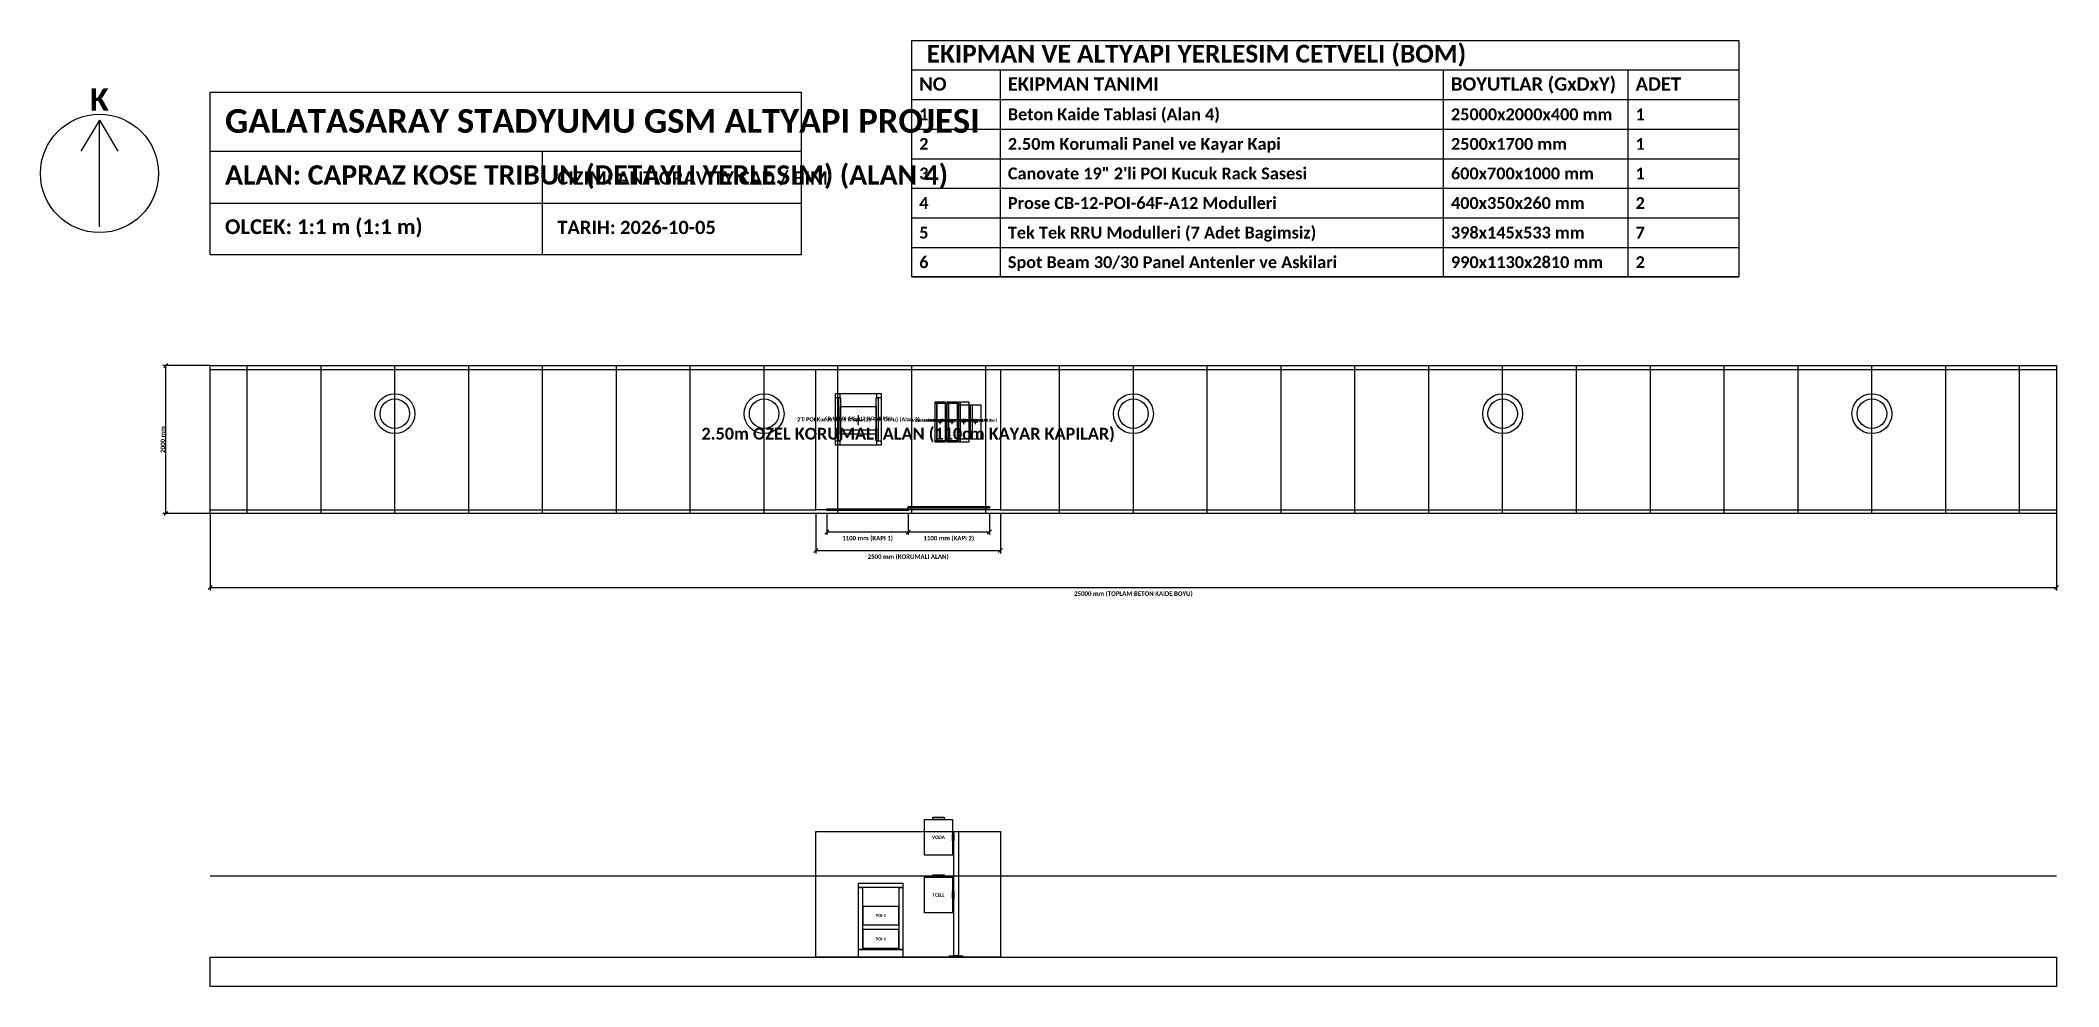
# Model space of a CAD drawing. Header units: metres. Extents: x -14.8 to 12.5, y -33.1 to 6.4.
# Drawn here: x -14.8 to 12.53, y -6.4 to 6.4 of the extents above.
import ezdxf
from ezdxf.enums import TextEntityAlignment as Align

# ---------------------------------------------------------------- set-up
doc = ezdxf.new("R2010")
doc.units = ezdxf.units.M
for name, color, linetype in [('EKP_POI_MODULLERI', 40, 'CONTINUOUS'), ('EKP_POI_TASIYICI_SASE', 30, 'CONTINUOUS'), ('EKP_TURK_TELEKOM_RRU', 4, 'CONTINUOUS'), ('EKP_TURKCELL_RRU', 5, 'CONTINUOUS'), ('EKP_VODAFONE_RRU', 1, 'CONTINUOUS'), ('KORKULUK_KAPI', 4, 'CONTINUOUS'), ('METIN_BILGI', 7, 'CONTINUOUS'), ('MONTAJ_BORULARI', 2, 'CONTINUOUS'), ('OLCULER', 1, 'CONTINUOUS'), ('ZEMIN_PLATFORM', 8, 'CONTINUOUS')]:
    doc.layers.add(name, color=color, linetype=linetype)
doc.styles.get("Standard").update_dxf_attribs({"font": 'calibrib.ttf'})

msp = doc.modelspace()

# ---------------------------------------------------------------- linework, layer by layer
at = {"layer": 'EKP_POI_MODULLERI'}
for p, q in [((-3.964, 1.13), (-3.484, 1.13)), ((-3.964, 1.13), (-3.484, 1.13)), ((-3.792, 1.261), (-3.657, 1.261)), ((-3.792, 1.261), (-3.657, 1.261)), ((-3.724, 1.193), (-3.724, 1.328)), ((-3.724, 1.193), (-3.724, 1.328))]:
    msp.add_line(p, q, dxfattribs=at)
for points in [[(-3.964, 1.073), (-3.964, 1.448), (-3.484, 1.448), (-3.484, 1.073)], [(-3.964, 1.073), (-3.964, 1.448), (-3.484, 1.448), (-3.484, 1.073)], [(-3.66, -5.57), (-3.66, -5.31), (-3.18, -5.31), (-3.18, -5.57)], [(-3.66, -5.885), (-3.66, -5.625), (-3.18, -5.625), (-3.18, -5.885)]]:
    msp.add_lwpolyline(points, close=True, dxfattribs=at)
at = {"layer": 'EKP_POI_TASIYICI_SASE'}
for points in [[(-4.034, 0.923), (-4.034, 1.623), (-3.414, 1.623), (-3.414, 0.923)], [(-4.034, 1.563), (-4.034, 1.623), (-3.974, 1.623), (-3.974, 1.563)], [(-3.99, 0.983), (-3.99, 1.563), (-3.965, 1.563), (-3.965, 0.983)], [(-3.483, 0.983), (-3.483, 1.563), (-3.458, 1.563), (-3.458, 0.983)], [(-3.474, 1.563), (-3.474, 1.623), (-3.414, 1.623), (-3.414, 1.563)], [(-4.034, 0.923), (-4.034, 0.983), (-3.974, 0.983), (-3.974, 0.923)], [(-3.474, 0.923), (-3.474, 0.983), (-3.414, 0.983), (-3.414, 0.923)], [(-3.72, -5.06), (-3.72, -5), (-3.12, -5), (-3.12, -5.06)], [(-3.72, -5.9), (-3.72, -5.06), (-3.67, -5.06), (-3.67, -5.9)], [(-3.17, -5.9), (-3.17, -5.06), (-3.12, -5.06), (-3.12, -5.9)], [(-3.72, -6), (-3.72, -5.9), (-3.12, -5.9), (-3.12, -6)]]:
    msp.add_lwpolyline(points, close=True, dxfattribs=at)
at = {"layer": 'EKP_TURK_TELEKOM_RRU'}
for p, q in [((-2.34, 1.005), (-2.34, 1.471)), ((-2.18, 1.005), (-2.18, 1.471)), ((-2.324, 1.238), (-2.268, 1.238)), ((-2.296, 1.21), (-2.296, 1.266)), ((-2.164, 1.238), (-2.108, 1.238)), ((-2.136, 1.21), (-2.136, 1.266))]:
    msp.add_line(p, q, dxfattribs=at)
for points in [[(-2.366, 1.005), (-2.366, 1.471), (-2.226, 1.471), (-2.226, 1.005)], [(-2.206, 1.005), (-2.206, 1.471), (-2.066, 1.471), (-2.066, 1.005)]]:
    msp.add_lwpolyline(points, close=True, dxfattribs=at)
at = {"layer": 'EKP_TURKCELL_RRU'}
for p, q in [((-2.66, 0.983), (-2.66, 1.493)), ((-2.5, 0.983), (-2.5, 1.493)), ((-2.644, 1.238), (-2.588, 1.238)), ((-2.616, 1.21), (-2.616, 1.266)), ((-2.484, 1.238), (-2.428, 1.238)), ((-2.456, 1.21), (-2.456, 1.266))]:
    msp.add_line(p, q, dxfattribs=at)
for points in [[(-2.686, 0.983), (-2.686, 1.493), (-2.546, 1.493), (-2.546, 0.983)], [(-2.526, 0.983), (-2.526, 1.493), (-2.386, 1.493), (-2.386, 0.983)], [(-2.716, -4.92), (-2.716, -4.89), (-2.564, -4.89), (-2.564, -4.92)], [(-2.83, -5.4), (-2.83, -4.92), (-2.45, -4.92), (-2.45, -5.4)]]:
    msp.add_lwpolyline(points, close=True, dxfattribs=at)
at = {"layer": 'EKP_VODAFONE_RRU'}
for p, q in [((-2.659, 0.967), (-2.659, 1.509)), ((-2.499, 0.967), (-2.499, 1.509)), ((-2.339, 0.967), (-2.339, 1.509)), ((-2.643, 1.238), (-2.589, 1.238)), ((-2.616, 1.211), (-2.616, 1.265)), ((-2.483, 1.238), (-2.429, 1.238)), ((-2.456, 1.211), (-2.456, 1.265)), ((-2.323, 1.238), (-2.269, 1.238)), ((-2.296, 1.211), (-2.296, 1.265))]:
    msp.add_line(p, q, dxfattribs=at)
for points in [[(-2.683, 0.967), (-2.683, 1.509), (-2.548, 1.509), (-2.548, 0.967)], [(-2.523, 0.967), (-2.523, 1.509), (-2.388, 1.509), (-2.388, 0.967)], [(-2.363, 0.967), (-2.363, 1.509), (-2.228, 1.509), (-2.228, 0.967)], [(-2.83, -4.62), (-2.83, -4.14), (-2.45, -4.14), (-2.45, -4.62)], [(-2.716, -4.14), (-2.716, -4.11), (-2.564, -4.11), (-2.564, -4.14)]]:
    msp.add_lwpolyline(points, close=True, dxfattribs=at)
at = {"layer": 'KORKULUK_KAPI'}
for p, q in [((-12.5, 1.95), (-4.3, 1.95)), ((-1.8, 1.95), (12.5, 1.95)), ((-12.5, 0.05), (-4.3, 0.05)), ((-1.8, 0.05), (12.5, 0.05)), ((-12.5, -4.9), (12.5, -4.9))]:
    msp.add_line(p, q, dxfattribs=at)
for points in [[(-4.3, 0.05), (-4.3, 1.95), (-1.8, 1.95), (-1.8, 0.05)], [(-4.15, 0.04), (-4.15, 0.065), (-3.05, 0.065), (-3.05, 0.04)], [(-3.05, 0.07), (-3.05, 0.095), (-1.95, 0.095), (-1.95, 0.07)], [(-4.3, -6), (-4.3, -4.3), (-1.8, -4.3), (-1.8, -6)]]:
    msp.add_lwpolyline(points, close=True, dxfattribs=at)
at = {"layer": 'METIN_BILGI'}
for p, q in [((-3, 6), (8.2, 6)), ((-1.8, 3.2), (-1.8, 6)), ((4.2, 3.2), (4.2, 6)), ((6.7, 3.2), (6.7, 6)), ((-3, 5.6), (8.2, 5.6)), ((-14, 5.32), (-14.25, 4.9)), ((-14, 3.88), (-14, 5.32)), ((-14, 5.32), (-13.75, 4.9)), ((-3, 5.2), (8.2, 5.2)), ((-12.5, 4.9), (-4.5, 4.9)), ((-8, 3.5), (-8, 4.9)), ((-3, 4.8), (8.2, 4.8)), ((-3, 4.4), (8.2, 4.4)), ((-12.5, 4.2), (-4.5, 4.2)), ((-3, 4), (8.2, 4)), ((-3, 3.6), (8.2, 3.6)), ((-3, 3.2), (8.2, 3.2))]:
    msp.add_line(p, q, dxfattribs=at)
for points in [[(-3, 3.2), (-3, 6.4), (8.2, 6.4), (8.2, 3.2)], [(-12.5, 3.5), (-12.5, 5.7), (-4.5, 5.7), (-4.5, 3.5)]]:
    msp.add_lwpolyline(points, close=True, dxfattribs=at)
msp.add_circle((-14, 4.6), 0.8, dxfattribs=at)
at = {"layer": 'MONTAJ_BORULARI'}
for points in [[(-2.45, -4.428), (-2.45, -4.332), (-2.43, -4.332), (-2.43, -4.428)], [(-2.43, -5.985), (-2.43, -4.3), (-2.37, -4.3), (-2.37, -5.985)], [(-2.45, -5.208), (-2.45, -5.112), (-2.43, -5.112), (-2.43, -5.208)], [(-2.49, -6), (-2.49, -5.985), (-2.31, -5.985), (-2.31, -6)]]:
    msp.add_lwpolyline(points, close=True, dxfattribs=at)
for centre, radius in [((-10, 1.35), 0.27), ((-10, 1.35), 0.2), ((-5, 1.35), 0.27), ((-5, 1.35), 0.2), ((0, 1.35), 0.27), ((0, 1.35), 0.2), ((5, 1.35), 0.27), ((5, 1.35), 0.2), ((10, 1.35), 0.27), ((10, 1.35), 0.2)]:
    msp.add_circle(centre, radius, dxfattribs=at)
at = {"layer": 'OLCULER'}
for p, q in [((-12.5, 2), (-13.14, 2)), ((-13.128, 1.972), (-13.072, 2.028)), ((-13.1, 0), (-13.1, 2)), ((-12.5, 0), (-13.14, 0)), ((-13.128, -0.028), (-13.072, 0.028)), ((-12.5, 0), (-12.5, -1.04)), ((-4.3, 0), (-4.3, -0.54)), ((-4.15, 0), (-4.15, -0.29)), ((-3.05, 0), (-3.05, -0.29)), ((-3.05, 0), (-3.05, -0.29)), ((-1.95, 0), (-1.95, -0.29)), ((-1.8, 0), (-1.8, -0.54)), ((12.5, 0), (12.5, -1.04)), ((-4.178, -0.278), (-4.122, -0.222)), ((-4.15, -0.25), (-3.05, -0.25)), ((-3.078, -0.278), (-3.022, -0.222)), ((-3.078, -0.278), (-3.022, -0.222)), ((-3.05, -0.25), (-1.95, -0.25)), ((-1.978, -0.278), (-1.922, -0.222)), ((-4.328, -0.528), (-4.272, -0.472)), ((-4.3, -0.5), (-1.8, -0.5)), ((-1.828, -0.528), (-1.772, -0.472)), ((-12.528, -1.028), (-12.472, -0.972)), ((-12.5, -1), (12.5, -1)), ((12.472, -1.028), (12.528, -0.972))]:
    msp.add_line(p, q, dxfattribs=at)
at = {"layer": 'ZEMIN_PLATFORM'}
for p, q in [((-12, 0), (-12, 2)), ((-11, 0), (-11, 2)), ((-10, 0), (-10, 2)), ((-9, 0), (-9, 2)), ((-8, 0), (-8, 2)), ((-7, 0), (-7, 2)), ((-6, 0), (-6, 2)), ((-5, 0), (-5, 2)), ((-4, 0), (-4, 2)), ((-3, 0), (-3, 2)), ((-2, 0), (-2, 2)), ((-1, 0), (-1, 2)), ((0, 0), (0, 2)), ((1, 0), (1, 2)), ((2, 0), (2, 2)), ((3, 0), (3, 2)), ((4, 0), (4, 2)), ((5, 0), (5, 2)), ((6, 0), (6, 2)), ((7, 0), (7, 2)), ((8, 0), (8, 2)), ((9, 0), (9, 2)), ((10, 0), (10, 2)), ((11, 0), (11, 2)), ((12, 0), (12, 2)), ((-12.5, -6), (12.5, -6))]:
    msp.add_line(p, q, dxfattribs=at)
for points in [[(-12.5, 0), (-12.5, 2), (12.5, 2), (12.5, 0)], [(-12.5, -6.4), (-12.5, -6), (12.5, -6), (12.5, -6.4)]]:
    msp.add_lwpolyline(points, close=True, dxfattribs=at)

# ---------------------------------------------------------------- texts
at = {"layer": 'EKP_POI_MODULLERI'}
for s, height, p in [('CB-12-POI-64F-A12 (5G NR POI)', 0.045, (-3.724, 1.288)), ('CB-12-POI-64F-A12 (5G NR POI)', 0.045, (-3.724, 1.288)), ('POI-2', 0.04, (-3.42, -5.44)), ('POI-1', 0.04, (-3.42, -5.755))]:
    msp.add_text(s, height=height, dxfattribs=at).set_placement(p, align=Align.MIDDLE_CENTER)
at = {"layer": 'EKP_POI_TASIYICI_SASE'}
msp.add_text("2'li POI Kucuk Rack Blogu (2x POI Dolu) (Alan 3)", height=0.055, dxfattribs=at).set_placement((-3.724, 1.273), align=Align.MIDDLE_CENTER)
at = {"layer": 'EKP_TURK_TELEKOM_RRU'}
for s, p in [('TT RRU5527 (Alt Kot)', (-2.296, 1.261)), ('TT RRU5818W (Alt Kot)', (-2.136, 1.261))]:
    msp.add_text(s, height=0.0392, dxfattribs=at).set_placement(p, align=Align.MIDDLE_CENTER)
at = {"layer": 'EKP_TURKCELL_RRU'}
for s, height, p in [('Turkcell RRU5301 (Alt Kot)', 0.0392, (-2.616, 1.261)), ('Turkcell RRU5502 (Alt Kot)', 0.0392, (-2.456, 1.261)), ('TCELL', 0.045, (-2.64, -5.16))]:
    msp.add_text(s, height=height, dxfattribs=at).set_placement(p, align=Align.MIDDLE_CENTER)
at = {"layer": 'EKP_VODAFONE_RRU'}
for s, height, p in [('Vodafone RRU5526t (Ust Kot 1)', 0.0378, (-2.616, 1.26)), ('Vodafone RRU5526t (Ust Kot 2)', 0.0378, (-2.456, 1.26)), ('Vodafone RRU5526t (Ust Kot 3)', 0.0378, (-2.296, 1.26)), ('VODA', 0.045, (-2.64, -4.38))]:
    msp.add_text(s, height=height, dxfattribs=at).set_placement(p, align=Align.MIDDLE_CENTER)
at = {"layer": 'KORKULUK_KAPI'}
msp.add_text('2.50m OZEL KORUMALI ALAN (110cm KAYAR KAPILAR)', height=0.16, dxfattribs=at).set_placement((-3.05, 1), align=Align.CENTER)
at = {"layer": 'METIN_BILGI'}
for s, height, p in [('EKIPMAN VE ALTYAPI YERLESIM CETVELI (BOM)', 0.24, (-2.8, 6.1)), ('NO', 0.18, (-2.9, 5.72)), ('EKIPMAN TANIMI', 0.18, (-1.7, 5.72)), ('BOYUTLAR (GxDxY)', 0.18, (4.3, 5.72)), ('ADET', 0.18, (6.8, 5.72)), ('GALATASARAY STADYUMU GSM ALTYAPI PROJESI', 0.32, (-12.3, 5.15)), ('1', 0.16, (-2.9, 5.32)), ('Beton Kaide Tablasi (Alan 4)', 0.16, (-1.7, 5.32)), ('25000x2000x400 mm', 0.16, (4.3, 5.32)), ('1', 0.16, (6.8, 5.32)), ('2', 0.16, (-2.9, 4.92)), ('2.50m Korumali Panel ve Kayar Kapi', 0.16, (-1.7, 4.92)), ('2500x1700 mm', 0.16, (4.3, 4.92)), ('1', 0.16, (6.8, 4.92)), ('ALAN: CAPRAZ KOSE TRIBUN (DETAYLI YERLESIM) (ALAN 4)', 0.26, (-12.3, 4.45)), ('3', 0.16, (-2.9, 4.52)), ('Canovate 19" 2\'li POI Kucuk Rack Sasesi', 0.16, (-1.7, 4.52)), ('600x700x1000 mm', 0.16, (4.3, 4.52)), ('1', 0.16, (6.8, 4.52)), ('CIZIM: ANTIGRAVITY CAD / BIM', 0.18, (-7.8, 4.45)), ('4', 0.16, (-2.9, 4.12)), ('Prose CB-12-POI-64F-A12 Modulleri', 0.16, (-1.7, 4.12)), ('400x350x260 mm', 0.16, (4.3, 4.12)), ('2', 0.16, (6.8, 4.12)), ('OLCEK: 1:1 m (1:1 m)', 0.2, (-12.3, 3.78)), ('TARIH: 2026-10-05', 0.18, (-7.8, 3.78)), ('5', 0.16, (-2.9, 3.72)), ('Tek Tek RRU Modulleri (7 Adet Bagimsiz)', 0.16, (-1.7, 3.72)), ('398x145x533 mm', 0.16, (4.3, 3.72)), ('7', 0.16, (6.8, 3.72)), ('6', 0.16, (-2.9, 3.32)), ('Spot Beam 30/30 Panel Antenler ve Askilari', 0.16, (-1.7, 3.32)), ('990x1130x2810 mm', 0.16, (4.3, 3.32)), ('2', 0.16, (6.8, 3.32))]:
    msp.add_text(s, height=height, dxfattribs=at).set_placement(p)
msp.add_text('K', height=0.3, dxfattribs=at).set_placement((-14, 5.6), align=Align.MIDDLE_CENTER)
at = {"layer": 'OLCULER'}
msp.add_text('2000 mm', height=0.06, rotation=90, dxfattribs=at).set_placement((-13.142, 1), align=Align.MIDDLE_CENTER)
for s, p in [('1100 mm (KAPI 1)', (-3.6, -0.334)), ('2500 mm (KORUMALI ALAN)', (-3.05, -0.584)), ('1100 mm (KAPI 2)', (-2.5, -0.334)), ('25000 mm (TOPLAM BETON KAIDE BOYU)', (0, -1.084))]:
    msp.add_text(s, height=0.06, dxfattribs=at).set_placement(p, align=Align.MIDDLE_CENTER)

doc.saveas('drawing.dxf')
